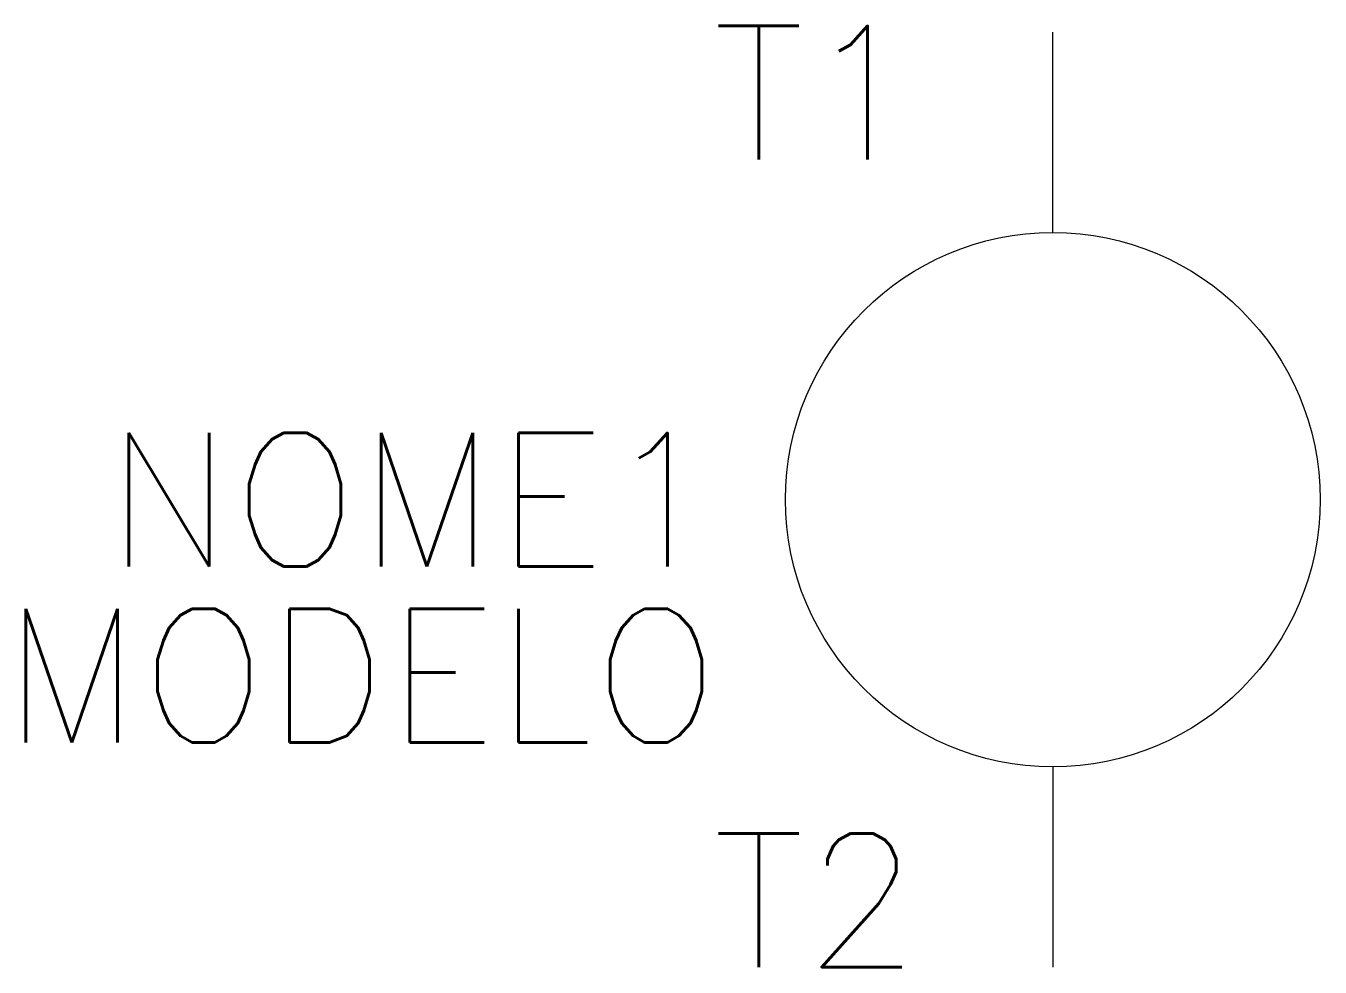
# Model space of a CAD drawing. Header units: millimetres. Extents: x -15.4 to 4, y -11 to 3.1.
import ezdxf
from ezdxf.enums import TextEntityAlignment as Align

# ---------------------------------------------------------------- set-up
doc = ezdxf.new("R2010")
doc.units = ezdxf.units.MM
doc.header["$LTSCALE"] = 10
doc.styles.add('ROMANS', font='romans.shx')

msp = doc.modelspace()

# ---------------------------------------------------------------- linework, layer by layer
at = {"color": 7}
for p, q in [((0, 0), (0, 3)), ((0, -8), (0, -11))]:
    msp.add_line(p, q, dxfattribs=at)
msp.add_circle((0, -4), 4, dxfattribs=at)

# ---------------------------------------------------------------- texts
at = {"color": 7, "lineweight": -3, "style": 'ROMANS'}
for tag, text, p in [('T1', '', (-2, 2.094)), ('NOME1', '', (-4.993, -4)), ('MODELO', 'MODELO', (-4.993, -6.634)), ('T2', '', (-2, -10))]:
    msp.add_attdef(tag, text=text, height=2, dxfattribs=at).set_placement(p, align=Align.MIDDLE_RIGHT)

doc.saveas('drawing.dxf')
